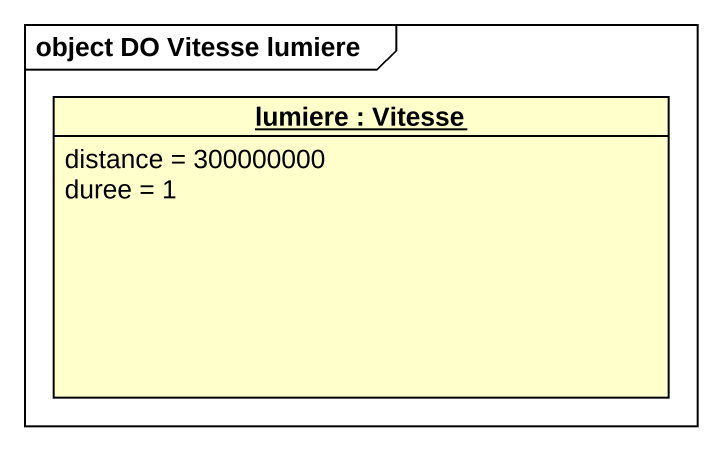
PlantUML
@startuml
mainframe object DO Vitesse lumiere
hide circle
hide empty members
object "lumiere : Vitesse" as lumiere {
  distance = 300000000
  duree = 1
}
@enduml
